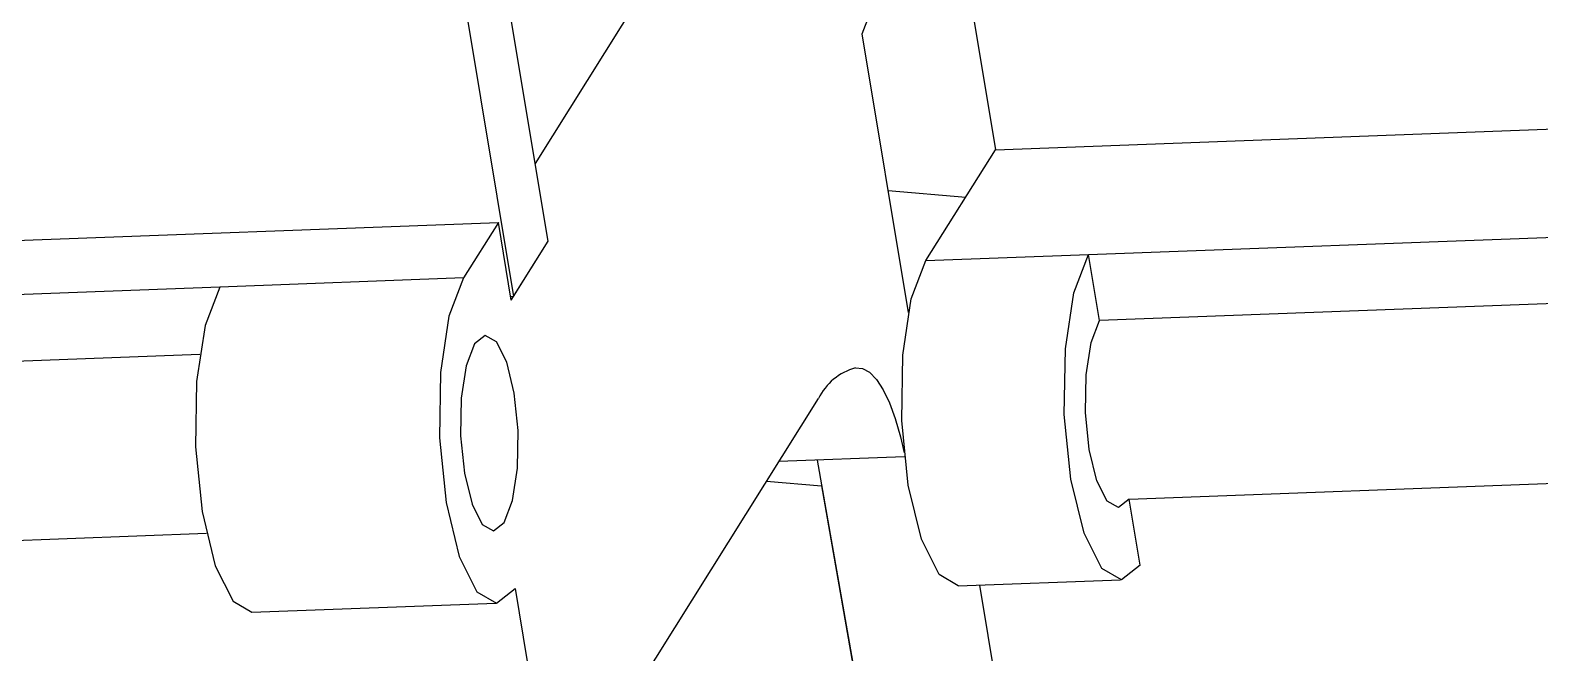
# Model space of a CAD drawing. Header units: millimetres. Extents: x -294 to 2792, y 5 to 1659.
# Drawn here: x 714.568 to 718.116, y 556.86 to 558.324 of the extents above; entities that cross this region are included whole.
import ezdxf

# ---------------------------------------------------------------- set-up
doc = ezdxf.new("R2010")
doc.units = ezdxf.units.MM
doc.layers.get('0').update_dxf_attribs({"lineweight": 18})

msp = doc.modelspace()

# ---------------------------------------------------------------- linework, layer by layer
at = {"color": 7, "linetype": 'Continuous', "lineweight": 25}
for p, q in [((715.7852, 557.8279), (715.3323, 560.561)), ((715.2507, 560.4306), (715.7036, 557.6976)), ((716.5641, 559.6856), (716.8364, 558.043)), ((716.0455, 558.4748), (715.7549, 558.0104)), ((716.6319, 557.6601), (716.5233, 558.3151)), ((716.8364, 558.043), (718.6488, 558.1109)), ((716.6732, 557.7823), (716.8364, 558.043)), ((715.7852, 557.8279), (715.7549, 558.0104)), ((716.5843, 557.9472), (716.7667, 557.9317)), ((717.0553, 557.7966), (720.1115, 557.9111)), ((713.7199, 557.7989), (715.6683, 557.8719)), ((715.6683, 557.8719), (715.5867, 557.7416)), ((715.6985, 557.6894), (715.6683, 557.8719)), ((715.6985, 557.6894), (715.7852, 557.8279)), ((715.7036, 557.6976), (715.7852, 557.8279)), ((716.6732, 557.7823), (717.0553, 557.7966)), ((717.081, 557.6415), (717.0553, 557.7966)), ((720.0642, 557.7533), (717.081, 557.6415)), ((715.0137, 557.7201), (713.199, 557.6521)), ((715.5867, 557.7416), (715.0137, 557.7201)), ((715.7036, 557.6976), (715.6972, 557.6973)), ((713.2247, 557.497), (714.9664, 557.5622)), ((715.9921, 556.7735), (716.4204, 557.4581)), ((717.1506, 557.2217), (720.08, 557.3315)), ((716.6227, 557.321), (716.3278, 557.31)), ((716.4174, 557.3133), (716.6486, 555.995)), ((716.2987, 557.2635), (716.428, 557.2525)), ((716.428, 557.2525), (716.5351, 556.6418)), ((717.1763, 557.0666), (717.1506, 557.2217)), ((714.9822, 557.1404), (713.2943, 557.0772)), ((715.7077, 557.0115), (715.8589, 556.099)), ((716.7487, 557.0176), (717.1307, 557.0319)), ((716.9455, 556.1397), (716.7997, 557.0195)), ((715.0891, 556.9554), (715.6622, 556.9768))]:
    msp.add_line(p, q, dxfattribs=at)
for points in [[(716.5233, 558.3151), (716.5578, 558.4053), (716.5777, 558.5372), (716.5802, 558.691), (716.5648, 558.8431), (716.5339, 558.9704), (716.4922, 559.0535), (716.446, 559.0797), (716.4024, 559.0452)], [(717.1763, 557.0666), (717.1326, 557.032), (717.0864, 557.0583), (717.0447, 557.1414), (717.0138, 557.2686), (716.9984, 557.4207), (717.0009, 557.5745), (717.0209, 557.7065), (717.0553, 557.7966)], [(716.7487, 557.0176), (716.7044, 557.0439), (716.6627, 557.127), (716.6318, 557.2543), (716.6164, 557.4064), (716.6189, 557.5602), (716.6388, 557.6922), (716.6732, 557.7823)], [(715.0137, 557.7201), (714.9793, 557.63), (714.9593, 557.498), (714.9568, 557.3442), (714.9722, 557.1921), (715.0031, 557.0649), (715.0449, 556.9818), (715.0891, 556.9554)], [(715.5867, 557.7416), (715.5523, 557.6514), (715.5323, 557.5194), (715.5299, 557.3657), (715.5453, 557.2136), (715.5762, 557.0863), (715.6179, 557.0032), (715.6641, 556.977), (715.7077, 557.0115)], [(717.1506, 557.2217), (717.1255, 557.2018), (717.0989, 557.2169), (717.0749, 557.2647), (717.0571, 557.3379), (717.0483, 557.4253), (717.0497, 557.5137), (717.0612, 557.5896), (717.081, 557.6415)], [(715.7058, 557.4703), (715.6881, 557.5434), (715.6641, 557.5912), (715.6375, 557.6063), (715.6124, 557.5864), (715.5926, 557.5346), (715.5812, 557.4587), (715.5797, 557.3703), (715.5886, 557.2829), (715.6064, 557.2097), (715.6304, 557.1619), (715.6569, 557.1468), (715.682, 557.1667), (715.7018, 557.2185), (715.7133, 557.2944), (715.7147, 557.3828), (715.7058, 557.4703)], [(716.5076, 557.5301), (716.5241, 557.5287), (716.5406, 557.5196), (716.5569, 557.5028), (716.5726, 557.4787), (716.5874, 557.4479), (716.601, 557.4108), (716.6131, 557.3683), (716.6218, 557.3302)]]:
    msp.add_lwpolyline(points, dxfattribs=at)
msp.add_arc((716.5445, 557.3967), 0.1384, 105.4756, 153.6976, dxfattribs=at)

doc.saveas('drawing.dxf')
